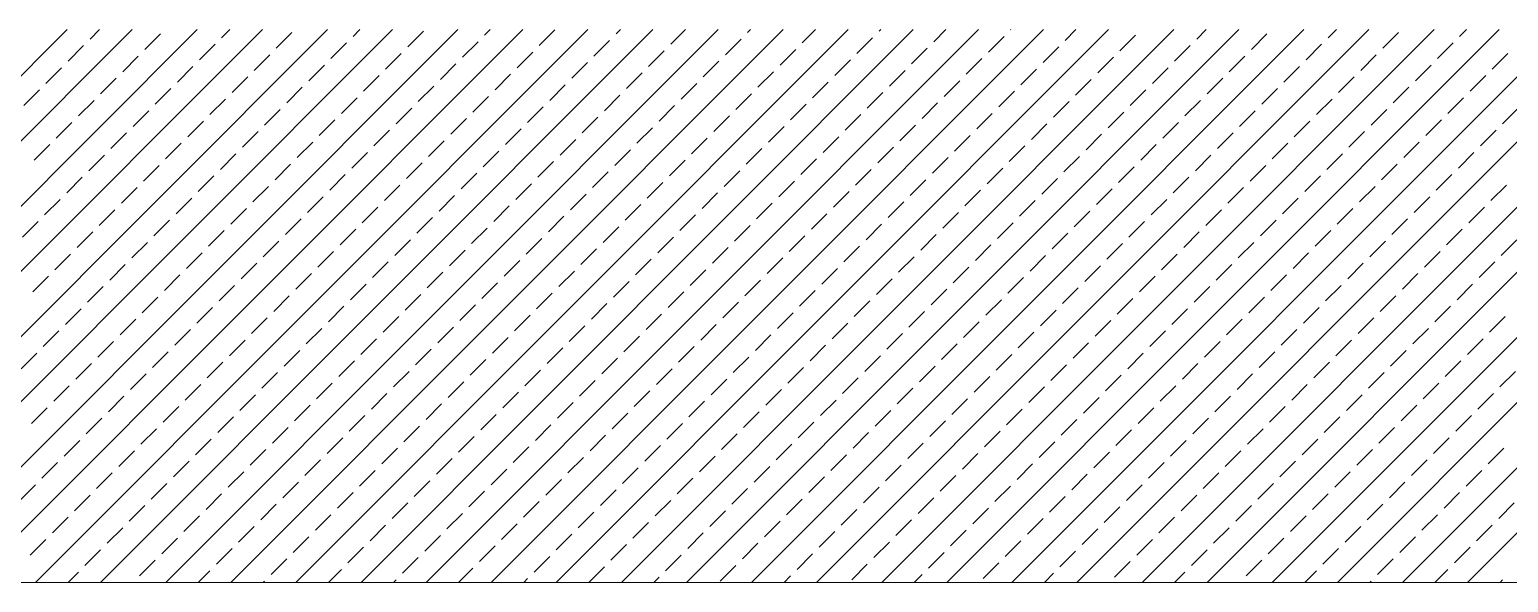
# Model space of a CAD drawing. Header units: millimetres. Extents: x -16104 to 67872, y -88009 to 12107.
# Drawn here: x 1233.04 to 1253.12, y 10338.74 to 10346.24 of the extents above; entities that cross this region are included whole.
import ezdxf

# ---------------------------------------------------------------- set-up
doc = ezdxf.new("R2010")
doc.units = ezdxf.units.MM
doc.layers.get('0').update_dxf_attribs({"color": 241})
doc.layers.add('TARAMA', color=8, linetype='Continuous', lineweight=15)

# ---------------------------------------------------------------- blocks, each defined once
blk = doc.blocks.new('UYH')
at = {"layer": 'TARAMA'}
for p, q in [((64056.425, 3004.969), (64086.425, 3034.969)), ((64059.96, 3004.969), (64089.96, 3034.969)), ((64063.496, 3004.969), (64093.496, 3034.969)), ((64067.031, 3004.969), (64097.031, 3034.969)), ((64070.567, 3004.969), (64100.567, 3034.969)), ((64074.102, 3004.969), (64104.102, 3034.969)), ((64077.638, 3004.969), (64107.638, 3034.969)), ((64081.173, 3004.969), (64111.173, 3034.969)), ((64084.709, 3004.969), (64114.709, 3034.969)), ((64087.675, 3034.454), (64088.19, 3034.969)), ((64088.244, 3004.969), (64118.244, 3034.969)), ((64091.78, 3004.969), (64121.78, 3034.969)), ((64094.816, 3034.524), (64095.261, 3034.969)), ((64095.315, 3004.969), (64125.315, 3034.969)), ((64097.786, 3033.959), (64098.635, 3034.807)), ((64098.851, 3004.969), (64128.851, 3034.969)), ((64101.958, 3034.595), (64102.332, 3034.969)), ((64102.387, 3004.969), (64132.387, 3034.969)), ((64104.928, 3034.03), (64105.777, 3034.878)), ((64105.922, 3004.969), (64135.922, 3034.969)), ((64109.1, 3034.666), (64109.403, 3034.969)), ((64109.458, 3004.969), (64139.458, 3034.969)), ((64112.07, 3034.1), (64112.918, 3034.949)), ((64112.993, 3004.969), (64142.993, 3034.969)), ((64116.242, 3034.737), (64116.474, 3034.969)), ((64116.529, 3004.969), (64146.529, 3034.969)), ((64119.212, 3034.171), (64120.009, 3034.969)), ((64120.064, 3004.969), (64150.064, 3034.969)), ((64123.383, 3034.807), (64123.545, 3034.969)), ((64123.6, 3004.969), (64153.6, 3034.969)), ((64126.353, 3034.242), (64127.08, 3034.969)), ((64127.135, 3004.969), (64157.135, 3034.969)), ((64130.525, 3034.878), (64130.616, 3034.969)), ((64130.671, 3004.969), (64160.671, 3034.969)), ((64133.495, 3034.312), (64134.152, 3034.969)), ((64134.206, 3004.969), (64164.206, 3034.969)), ((64137.667, 3034.949), (64137.687, 3034.969)), ((64137.742, 3004.969), (64167.742, 3034.969)), ((64140.637, 3034.383), (64141.223, 3034.969)), ((64141.277, 3004.969), (64171.277, 3034.969)), ((64144.813, 3004.969), (64174.813, 3034.969)), ((64147.779, 3034.454), (64148.294, 3034.969)), ((64148.348, 3004.969), (64178.348, 3034.969)), ((64151.884, 3004.969), (64181.884, 3034.969)), ((64154.92, 3034.524), (64155.365, 3034.969)), ((64155.42, 3004.969), (64185.42, 3034.969)), ((64157.89, 3033.959), (64158.739, 3034.807)), ((64158.955, 3004.969), (64188.955, 3034.969)), ((64162.062, 3034.595), (64162.436, 3034.969)), ((64162.491, 3004.969), (64192.491, 3034.969)), ((64086.473, 3033.252), (64087.321, 3034.1)), ((64090.644, 3033.888), (64091.493, 3034.737)), ((64093.614, 3033.322), (64094.463, 3034.171)), ((64100.756, 3033.393), (64101.605, 3034.242)), ((64107.898, 3033.464), (64108.746, 3034.312)), ((64115.04, 3033.535), (64115.888, 3034.383)), ((64122.181, 3033.605), (64123.03, 3034.454)), ((64129.323, 3033.676), (64130.172, 3034.524)), ((64136.465, 3033.747), (64137.313, 3034.595)), ((64139.435, 3033.181), (64140.283, 3034.03)), ((64143.607, 3033.817), (64144.455, 3034.666)), ((64146.577, 3033.252), (64147.425, 3034.1)), ((64150.749, 3033.888), (64151.597, 3034.737)), ((64153.718, 3033.322), (64154.567, 3034.171)), ((64160.86, 3033.393), (64161.709, 3034.242)), ((64089.442, 3032.686), (64090.291, 3033.535)), ((64096.584, 3032.757), (64097.433, 3033.605)), ((64103.726, 3032.827), (64104.574, 3033.676)), ((64110.868, 3032.898), (64111.716, 3033.747)), ((64113.838, 3032.332), (64114.686, 3033.181)), ((64118.009, 3032.969), (64118.858, 3033.817)), ((64120.979, 3032.403), (64121.828, 3033.252)), ((64125.151, 3033.04), (64126, 3033.888)), ((64128.121, 3032.474), (64128.97, 3033.322)), ((64132.293, 3033.11), (64133.142, 3033.959)), ((64135.263, 3032.545), (64136.111, 3033.393)), ((64142.405, 3032.615), (64143.253, 3033.464)), ((64149.546, 3032.686), (64150.395, 3033.535)), ((64156.688, 3032.757), (64157.537, 3033.605)), ((64163.83, 3032.827), (64164.679, 3033.676)), ((64085.27, 3032.05), (64086.119, 3032.898)), ((64092.412, 3032.12), (64093.261, 3032.969)), ((64095.382, 3031.555), (64096.231, 3032.403)), ((64099.554, 3032.191), (64100.403, 3033.04)), ((64102.524, 3031.625), (64103.372, 3032.474)), ((64106.696, 3032.262), (64107.544, 3033.11)), ((64109.666, 3031.696), (64110.514, 3032.545)), ((64116.807, 3031.767), (64117.656, 3032.615)), ((64123.949, 3031.837), (64124.798, 3032.686)), ((64131.091, 3031.908), (64131.939, 3032.757)), ((64138.233, 3031.979), (64139.081, 3032.827)), ((64145.375, 3032.05), (64146.223, 3032.898)), ((64152.516, 3032.12), (64153.365, 3032.969)), ((64155.486, 3031.555), (64156.335, 3032.403)), ((64159.658, 3032.191), (64160.507, 3033.04)), ((64162.628, 3031.625), (64163.476, 3032.474)), ((64084.068, 3030.848), (64084.917, 3031.696)), ((64088.24, 3031.484), (64089.089, 3032.332)), ((64091.21, 3030.918), (64092.059, 3031.767)), ((64098.352, 3030.989), (64099.2, 3031.837)), ((64105.494, 3031.06), (64106.342, 3031.908)), ((64112.635, 3031.13), (64113.484, 3031.979)), ((64119.777, 3031.201), (64120.626, 3032.05)), ((64126.919, 3031.272), (64127.768, 3032.12)), ((64129.889, 3030.706), (64130.737, 3031.555)), ((64134.061, 3031.343), (64134.909, 3032.191)), ((64137.031, 3030.777), (64137.879, 3031.625)), ((64141.203, 3031.413), (64142.051, 3032.262)), ((64144.172, 3030.848), (64145.021, 3031.696)), ((64148.344, 3031.484), (64149.193, 3032.332)), ((64151.314, 3030.918), (64152.163, 3031.767)), ((64158.456, 3030.989), (64159.305, 3031.837)), ((64087.038, 3030.282), (64087.887, 3031.13)), ((64094.18, 3030.353), (64095.028, 3031.201)), ((64101.322, 3030.423), (64102.17, 3031.272)), ((64108.464, 3030.494), (64109.312, 3031.343)), ((64111.433, 3029.928), (64112.282, 3030.777)), ((64115.605, 3030.565), (64116.454, 3031.413)), ((64118.575, 3029.999), (64119.424, 3030.848)), ((64122.747, 3030.635), (64123.596, 3031.484)), ((64125.717, 3030.07), (64126.565, 3030.918)), ((64132.859, 3030.14), (64133.707, 3030.989)), ((64140, 3030.211), (64140.849, 3031.06)), ((64147.142, 3030.282), (64147.991, 3031.13)), ((64154.284, 3030.353), (64155.133, 3031.201)), ((64161.426, 3030.423), (64162.274, 3031.272)), ((64090.008, 3029.716), (64090.857, 3030.565)), ((64092.978, 3029.15), (64093.826, 3029.999)), ((64097.15, 3029.787), (64097.998, 3030.635)), ((64100.12, 3029.221), (64100.968, 3030.07)), ((64104.292, 3029.858), (64105.14, 3030.706)), ((64107.261, 3029.292), (64108.11, 3030.14)), ((64114.403, 3029.363), (64115.252, 3030.211)), ((64121.545, 3029.433), (64122.394, 3030.282)), ((64128.687, 3029.504), (64129.535, 3030.353)), ((64135.829, 3029.575), (64136.677, 3030.423)), ((64142.97, 3029.645), (64143.819, 3030.494)), ((64150.112, 3029.716), (64150.961, 3030.565)), ((64153.082, 3029.15), (64153.93, 3029.999)), ((64157.254, 3029.787), (64158.102, 3030.635)), ((64160.224, 3029.221), (64161.072, 3030.07)), ((64164.396, 3029.858), (64165.244, 3030.706)), ((64085.836, 3029.08), (64086.685, 3029.928)), ((64088.806, 3028.514), (64089.654, 3029.363)), ((64095.948, 3028.585), (64096.796, 3029.433)), ((64103.09, 3028.655), (64103.938, 3029.504)), ((64110.231, 3028.726), (64111.08, 3029.575)), ((64117.373, 3028.797), (64118.222, 3029.645)), ((64124.515, 3028.868), (64125.363, 3029.716)), ((64127.485, 3028.302), (64128.333, 3029.15)), ((64131.657, 3028.938), (64132.505, 3029.787)), ((64134.626, 3028.373), (64135.475, 3029.221)), ((64138.798, 3029.009), (64139.647, 3029.858)), ((64141.768, 3028.443), (64142.617, 3029.292)), ((64145.94, 3029.08), (64146.789, 3029.928)), ((64148.91, 3028.514), (64149.759, 3029.363)), ((64156.052, 3028.585), (64156.9, 3029.433)), ((64163.194, 3028.655), (64164.042, 3029.504)), ((64084.634, 3027.878), (64085.483, 3028.726)), ((64091.776, 3027.948), (64092.624, 3028.797)), ((64098.918, 3028.019), (64099.766, 3028.868)), ((64106.059, 3028.09), (64106.908, 3028.938)), ((64109.029, 3027.524), (64109.878, 3028.373)), ((64113.201, 3028.161), (64114.05, 3029.009)), ((64116.171, 3027.595), (64117.02, 3028.443)), ((64120.343, 3028.231), (64121.191, 3029.08)), ((64123.313, 3027.666), (64124.161, 3028.514)), ((64130.455, 3027.736), (64131.303, 3028.585)), ((64137.596, 3027.807), (64138.445, 3028.655)), ((64144.738, 3027.878), (64145.587, 3028.726)), ((64151.88, 3027.948), (64152.728, 3028.797)), ((64159.022, 3028.019), (64159.87, 3028.868)), ((64087.604, 3027.312), (64088.452, 3028.161)), ((64090.574, 3026.746), (64091.422, 3027.595)), ((64094.746, 3027.383), (64095.594, 3028.231)), ((64097.716, 3026.817), (64098.564, 3027.666)), ((64101.887, 3027.453), (64102.736, 3028.302)), ((64104.857, 3026.888), (64105.706, 3027.736)), ((64111.999, 3026.958), (64112.848, 3027.807)), ((64119.141, 3027.029), (64119.989, 3027.878)), ((64126.283, 3027.1), (64127.131, 3027.948)), ((64133.424, 3027.171), (64134.273, 3028.019)), ((64140.566, 3027.241), (64141.415, 3028.09)), ((64147.708, 3027.312), (64148.556, 3028.161)), ((64150.678, 3026.746), (64151.526, 3027.595)), ((64154.85, 3027.383), (64155.698, 3028.231)), ((64157.82, 3026.817), (64158.668, 3027.666)), ((64161.992, 3027.453), (64162.84, 3028.302)), ((64086.402, 3026.11), (64087.25, 3026.958)), ((64093.544, 3026.181), (64094.392, 3027.029)), ((64100.685, 3026.251), (64101.534, 3027.1)), ((64107.827, 3026.322), (64108.676, 3027.171)), ((64114.969, 3026.393), (64115.817, 3027.241)), ((64122.111, 3026.463), (64122.959, 3027.312)), ((64125.081, 3025.898), (64125.929, 3026.746)), ((64129.252, 3026.534), (64130.101, 3027.383)), ((64132.222, 3025.968), (64133.071, 3026.817)), ((64136.394, 3026.605), (64137.243, 3027.453)), ((64139.364, 3026.039), (64140.213, 3026.888)), ((64143.536, 3026.676), (64144.385, 3027.524)), ((64146.506, 3026.11), (64147.354, 3026.958)), ((64153.648, 3026.181), (64154.496, 3027.029)), ((64160.789, 3026.251), (64161.638, 3027.1)), ((64089.372, 3025.544), (64090.22, 3026.393)), ((64096.513, 3025.615), (64097.362, 3026.463)), ((64103.655, 3025.686), (64104.504, 3026.534)), ((64106.625, 3025.12), (64107.474, 3025.968)), ((64110.797, 3025.756), (64111.646, 3026.605)), ((64113.767, 3025.191), (64114.615, 3026.039)), ((64117.939, 3025.827), (64118.787, 3026.676)), ((64120.909, 3025.261), (64121.757, 3026.11)), ((64128.05, 3025.332), (64128.899, 3026.181)), ((64135.192, 3025.403), (64136.041, 3026.251)), ((64142.334, 3025.474), (64143.182, 3026.322)), ((64149.476, 3025.544), (64150.324, 3026.393)), ((64156.618, 3025.615), (64157.466, 3026.463)), ((64163.759, 3025.686), (64164.608, 3026.534)), ((64085.2, 3024.908), (64086.048, 3025.756)), ((64088.17, 3024.342), (64089.018, 3025.191)), ((64092.341, 3024.979), (64093.19, 3025.827)), ((64095.311, 3024.413), (64096.16, 3025.261)), ((64099.483, 3025.049), (64100.332, 3025.898)), ((64102.453, 3024.484), (64103.302, 3025.332)), ((64109.595, 3024.554), (64110.443, 3025.403)), ((64116.737, 3024.625), (64117.585, 3025.474)), ((64123.878, 3024.696), (64124.727, 3025.544)), ((64131.02, 3024.766), (64131.869, 3025.615)), ((64138.162, 3024.837), (64139.011, 3025.686)), ((64145.304, 3024.908), (64146.152, 3025.756)), ((64148.274, 3024.342), (64149.122, 3025.191)), ((64152.446, 3024.979), (64153.294, 3025.827)), ((64155.415, 3024.413), (64156.264, 3025.261)), ((64159.587, 3025.049), (64160.436, 3025.898)), ((64162.557, 3024.484), (64163.406, 3025.332)), ((64083.998, 3023.706), (64084.846, 3024.554)), ((64091.139, 3023.776), (64091.988, 3024.625)), ((64098.281, 3023.847), (64099.13, 3024.696)), ((64105.423, 3023.918), (64106.271, 3024.766)), ((64112.565, 3023.989), (64113.413, 3024.837)), ((64119.707, 3024.059), (64120.555, 3024.908)), ((64122.676, 3023.494), (64123.525, 3024.342)), ((64126.848, 3024.13), (64127.697, 3024.979)), ((64129.818, 3023.564), (64130.667, 3024.413)), ((64133.99, 3024.201), (64134.839, 3025.049)), ((64136.96, 3023.635), (64137.808, 3024.484)), ((64141.132, 3024.271), (64141.98, 3025.12)), ((64144.102, 3023.706), (64144.95, 3024.554)), ((64151.243, 3023.776), (64152.092, 3024.625)), ((64158.385, 3023.847), (64159.234, 3024.696)), ((64086.967, 3023.14), (64087.816, 3023.989)), ((64094.109, 3023.211), (64094.958, 3024.059)), ((64101.251, 3023.281), (64102.1, 3024.13)), ((64104.221, 3022.716), (64105.069, 3023.564)), ((64108.393, 3023.352), (64109.241, 3024.201)), ((64111.363, 3022.787), (64112.211, 3023.635)), ((64115.535, 3023.423), (64116.383, 3024.271)), ((64118.504, 3022.857), (64119.353, 3023.706)), ((64125.646, 3022.928), (64126.495, 3023.776)), ((64132.788, 3022.999), (64133.637, 3023.847)), ((64139.93, 3023.069), (64140.778, 3023.918)), ((64147.072, 3023.14), (64147.92, 3023.989)), ((64154.213, 3023.211), (64155.062, 3024.059)), ((64161.355, 3023.281), (64162.204, 3024.13)), ((64164.325, 3022.716), (64165.173, 3023.564)), ((64085.765, 3021.938), (64086.614, 3022.787)), ((64089.937, 3022.574), (64090.786, 3023.423)), ((64092.907, 3022.009), (64093.756, 3022.857)), ((64097.079, 3022.645), (64097.928, 3023.494)), ((64100.049, 3022.079), (64100.897, 3022.928)), ((64107.191, 3022.15), (64108.039, 3022.999)), ((64114.333, 3022.221), (64115.181, 3023.069)), ((64121.474, 3022.292), (64122.323, 3023.14)), ((64128.616, 3022.362), (64129.465, 3023.211)), ((64135.758, 3022.433), (64136.606, 3023.281)), ((64142.9, 3022.504), (64143.748, 3023.352)), ((64145.869, 3021.938), (64146.718, 3022.787)), ((64150.041, 3022.574), (64150.89, 3023.423)), ((64153.011, 3022.009), (64153.86, 3022.857)), ((64157.183, 3022.645), (64158.032, 3023.494)), ((64160.153, 3022.079), (64161.002, 3022.928)), ((64088.735, 3021.372), (64089.584, 3022.221)), ((64095.877, 3021.443), (64096.726, 3022.292)), ((64103.019, 3021.514), (64103.867, 3022.362)), ((64110.161, 3021.584), (64111.009, 3022.433)), ((64117.302, 3021.655), (64118.151, 3022.504)), ((64120.272, 3021.089), (64121.121, 3021.938)), ((64124.444, 3021.726), (64125.293, 3022.574)), ((64127.414, 3021.16), (64128.263, 3022.009)), ((64131.586, 3021.797), (64132.434, 3022.645)), ((64134.556, 3021.231), (64135.404, 3022.079)), ((64138.728, 3021.867), (64139.576, 3022.716)), ((64141.698, 3021.302), (64142.546, 3022.15)), ((64148.839, 3021.372), (64149.688, 3022.221)), ((64155.981, 3021.443), (64156.83, 3022.292)), ((64163.123, 3021.514), (64163.971, 3022.362)), ((64084.563, 3020.736), (64085.412, 3021.584)), ((64091.705, 3020.807), (64092.554, 3021.655)), ((64098.847, 3020.877), (64099.695, 3021.726)), ((64101.817, 3020.312), (64102.665, 3021.16)), ((64105.989, 3020.948), (64106.837, 3021.797)), ((64108.959, 3020.382), (64109.807, 3021.231)), ((64113.13, 3021.019), (64113.979, 3021.867)), ((64116.1, 3020.453), (64116.949, 3021.302)), ((64123.242, 3020.524), (64124.091, 3021.372)), ((64130.384, 3020.594), (64131.232, 3021.443)), ((64137.526, 3020.665), (64138.374, 3021.514)), ((64144.667, 3020.736), (64145.516, 3021.584)), ((64151.809, 3020.807), (64152.658, 3021.655)), ((64158.951, 3020.877), (64159.799, 3021.726)), ((64161.921, 3020.312), (64162.769, 3021.16)), ((64087.533, 3020.17), (64088.382, 3021.019)), ((64090.503, 3019.605), (64091.352, 3020.453)), ((64094.675, 3020.241), (64095.523, 3021.089)), ((64097.645, 3019.675), (64098.493, 3020.524)), ((64104.787, 3019.746), (64105.635, 3020.594)), ((64111.928, 3019.817), (64112.777, 3020.665)), ((64119.07, 3019.887), (64119.919, 3020.736)), ((64126.212, 3019.958), (64127.06, 3020.807)), ((64133.354, 3020.029), (64134.202, 3020.877)), ((64136.324, 3019.463), (64137.172, 3020.312)), ((64140.495, 3020.1), (64141.344, 3020.948)), ((64143.465, 3019.534), (64144.314, 3020.382)), ((64147.637, 3020.17), (64148.486, 3021.019)), ((64150.607, 3019.605), (64151.456, 3020.453)), ((64154.779, 3020.241), (64155.628, 3021.089)), ((64157.749, 3019.675), (64158.597, 3020.524)), ((64086.331, 3018.968), (64087.18, 3019.817)), ((64093.473, 3019.039), (64094.321, 3019.887)), ((64100.615, 3019.11), (64101.463, 3019.958)), ((64107.756, 3019.18), (64108.605, 3020.029)), ((64114.898, 3019.251), (64115.747, 3020.1)), ((64117.868, 3018.685), (64118.717, 3019.534)), ((64122.04, 3019.322), (64122.889, 3020.17)), ((64125.01, 3018.756), (64125.858, 3019.605)), ((64129.182, 3019.392), (64130.03, 3020.241)), ((64132.152, 3018.827), (64133, 3019.675)), ((64139.293, 3018.897), (64140.142, 3019.746)), ((64146.435, 3018.968), (64147.284, 3019.817)), ((64153.577, 3019.039), (64154.425, 3019.887)), ((64160.719, 3019.11), (64161.567, 3019.958)), ((64089.301, 3018.402), (64090.149, 3019.251)), ((64096.443, 3018.473), (64097.291, 3019.322)), ((64099.413, 3017.907), (64100.261, 3018.756)), ((64103.584, 3018.544), (64104.433, 3019.392)), ((64106.554, 3017.978), (64107.403, 3018.827)), ((64110.726, 3018.615), (64111.575, 3019.463)), ((64113.696, 3018.049), (64114.545, 3018.897)), ((64120.838, 3018.12), (64121.686, 3018.968)), ((64127.98, 3018.19), (64128.828, 3019.039)), ((64135.121, 3018.261), (64135.97, 3019.11)), ((64142.263, 3018.332), (64143.112, 3019.18)), ((64149.405, 3018.402), (64150.254, 3019.251)), ((64156.547, 3018.473), (64157.395, 3019.322)), ((64159.517, 3017.907), (64160.365, 3018.756)), ((64163.689, 3018.544), (64164.537, 3019.392)), ((64085.129, 3017.766), (64085.978, 3018.615)), ((64088.099, 3017.2), (64088.947, 3018.049)), ((64092.271, 3017.837), (64093.119, 3018.685)), ((64095.241, 3017.271), (64096.089, 3018.12)), ((64102.382, 3017.342), (64103.231, 3018.19)), ((64109.524, 3017.412), (64110.373, 3018.261)), ((64116.666, 3017.483), (64117.514, 3018.332)), ((64123.808, 3017.554), (64124.656, 3018.402)), ((64130.95, 3017.625), (64131.798, 3018.473)), ((64133.919, 3017.059), (64134.768, 3017.907)), ((64138.091, 3017.695), (64138.94, 3018.544)), ((64141.061, 3017.13), (64141.91, 3017.978)), ((64145.233, 3017.766), (64146.082, 3018.615)), ((64148.203, 3017.2), (64149.051, 3018.049)), ((64152.375, 3017.837), (64153.223, 3018.685)), ((64155.345, 3017.271), (64156.193, 3018.12)), ((64162.486, 3017.342), (64163.335, 3018.19)), ((64083.927, 3016.564), (64084.775, 3017.412)), ((64091.069, 3016.635), (64091.917, 3017.483)), ((64098.21, 3016.705), (64099.059, 3017.554)), ((64105.352, 3016.776), (64106.201, 3017.625)), ((64112.494, 3016.847), (64113.343, 3017.695)), ((64115.464, 3016.281), (64116.312, 3017.13)), ((64119.636, 3016.918), (64120.484, 3017.766)), ((64122.606, 3016.352), (64123.454, 3017.2)), ((64126.778, 3016.988), (64127.626, 3017.837)), ((64129.747, 3016.423), (64130.596, 3017.271)), ((64136.889, 3016.493), (64137.738, 3017.342)), ((64144.031, 3016.564), (64144.88, 3017.412)), ((64151.173, 3016.635), (64152.021, 3017.483)), ((64158.315, 3016.705), (64159.163, 3017.554)), ((64086.897, 3015.998), (64087.745, 3016.847)), ((64094.039, 3016.069), (64094.887, 3016.918)), ((64097.008, 3015.503), (64097.857, 3016.352)), ((64101.18, 3016.14), (64102.029, 3016.988)), ((64104.15, 3015.574), (64104.999, 3016.423)), ((64108.322, 3016.21), (64109.171, 3017.059)), ((64111.292, 3015.645), (64112.14, 3016.493)), ((64118.434, 3015.715), (64119.282, 3016.564)), ((64125.576, 3015.786), (64126.424, 3016.635)), ((64132.717, 3015.857), (64133.566, 3016.705)), ((64139.859, 3015.928), (64140.708, 3016.776)), ((64147.001, 3015.998), (64147.849, 3016.847)), ((64154.143, 3016.069), (64154.991, 3016.918)), ((64157.112, 3015.503), (64157.961, 3016.352)), ((64161.284, 3016.14), (64162.133, 3016.988)), ((64164.254, 3015.574), (64165.103, 3016.423)), ((64085.695, 3014.796), (64086.543, 3015.645)), ((64089.867, 3015.433), (64090.715, 3016.281)), ((64092.836, 3014.867), (64093.685, 3015.715)), ((64099.978, 3014.938), (64100.827, 3015.786)), ((64107.12, 3015.008), (64107.969, 3015.857)), ((64114.262, 3015.079), (64115.11, 3015.928)), ((64121.404, 3015.15), (64122.252, 3015.998)), ((64128.545, 3015.22), (64129.394, 3016.069)), ((64131.515, 3014.655), (64132.364, 3015.503)), ((64135.687, 3015.291), (64136.536, 3016.14)), ((64138.657, 3014.725), (64139.506, 3015.574)), ((64142.829, 3015.362), (64143.677, 3016.21)), ((64145.799, 3014.796), (64146.647, 3015.645)), ((64149.971, 3015.433), (64150.819, 3016.281)), ((64152.941, 3014.867), (64153.789, 3015.715)), ((64160.082, 3014.938), (64160.931, 3015.786)), ((64088.665, 3014.231), (64089.513, 3015.079)), ((64095.806, 3014.301), (64096.655, 3015.15)), ((64102.948, 3014.372), (64103.797, 3015.22)), ((64110.09, 3014.443), (64110.938, 3015.291)), ((64113.06, 3013.877), (64113.908, 3014.725)), ((64117.232, 3014.513), (64118.08, 3015.362)), ((64120.202, 3013.948), (64121.05, 3014.796)), ((64124.373, 3014.584), (64125.222, 3015.433)), ((64127.343, 3014.018), (64128.192, 3014.867)), ((64134.485, 3014.089), (64135.334, 3014.938)), ((64141.627, 3014.16), (64142.475, 3015.008)), ((64148.769, 3014.231), (64149.617, 3015.079)), ((64155.91, 3014.301), (64156.759, 3015.15)), ((64163.052, 3014.372), (64163.901, 3015.22)), ((64084.493, 3013.594), (64085.341, 3014.443)), ((64091.634, 3013.665), (64092.483, 3014.513)), ((64094.604, 3013.099), (64095.453, 3013.948)), ((64098.776, 3013.736), (64099.625, 3014.584)), ((64101.746, 3013.17), (64102.595, 3014.018)), ((64105.918, 3013.806), (64106.766, 3014.655)), ((64108.888, 3013.241), (64109.736, 3014.089)), ((64116.03, 3013.311), (64116.878, 3014.16)), ((64123.171, 3013.382), (64124.02, 3014.231)), ((64130.313, 3013.453), (64131.162, 3014.301)), ((64137.455, 3013.523), (64138.303, 3014.372)), ((64144.597, 3013.594), (64145.445, 3014.443)), ((64151.738, 3013.665), (64152.587, 3014.513)), ((64154.708, 3013.099), (64155.557, 3013.948)), ((64158.88, 3013.736), (64159.729, 3014.584)), ((64161.85, 3013.17), (64162.699, 3014.018)), ((64087.462, 3013.028), (64088.311, 3013.877)), ((64090.432, 3012.463), (64091.281, 3013.311)), ((64097.574, 3012.533), (64098.423, 3013.382)), ((64104.716, 3012.604), (64105.564, 3013.453)), ((64111.858, 3012.675), (64112.706, 3013.523)), ((64118.999, 3012.746), (64119.848, 3013.594)), ((64126.141, 3012.816), (64126.99, 3013.665)), ((64129.111, 3012.251), (64129.96, 3013.099)), ((64133.283, 3012.887), (64134.132, 3013.736)), ((64136.253, 3012.321), (64137.101, 3013.17)), ((64140.425, 3012.958), (64141.273, 3013.806)), ((64143.395, 3012.392), (64144.243, 3013.241)), ((64147.567, 3013.028), (64148.415, 3013.877)), ((64150.536, 3012.463), (64151.385, 3013.311)), ((64157.678, 3012.533), (64158.527, 3013.382)), ((64086.26, 3011.826), (64087.109, 3012.675)), ((64093.402, 3011.897), (64094.251, 3012.746)), ((64100.544, 3011.968), (64101.392, 3012.816)), ((64107.686, 3012.038), (64108.534, 3012.887)), ((64110.656, 3011.473), (64111.504, 3012.321)), ((64114.827, 3012.109), (64115.676, 3012.958)), ((64117.797, 3011.544), (64118.646, 3012.392)), ((64121.969, 3012.18), (64122.818, 3013.028)), ((64124.939, 3011.614), (64125.788, 3012.463)), ((64132.081, 3011.685), (64132.929, 3012.533)), ((64139.223, 3011.756), (64140.071, 3012.604)), ((64146.364, 3011.826), (64147.213, 3012.675)), ((64153.506, 3011.897), (64154.355, 3012.746)), ((64160.648, 3011.968), (64161.497, 3012.816)), ((64085.058, 3010.624), (64085.907, 3011.473)), ((64089.23, 3011.261), (64090.079, 3012.109)), ((64092.2, 3010.695), (64093.049, 3011.544)), ((64096.372, 3011.331), (64097.221, 3012.18)), ((64099.342, 3010.766), (64100.19, 3011.614)), ((64103.514, 3011.402), (64104.362, 3012.251)), ((64106.484, 3010.836), (64107.332, 3011.685)), ((64113.625, 3010.907), (64114.474, 3011.756)), ((64120.767, 3010.978), (64121.616, 3011.826)), ((64127.909, 3011.049), (64128.757, 3011.897)), ((64135.051, 3011.119), (64135.899, 3011.968)), ((64142.193, 3011.19), (64143.041, 3012.038)), ((64145.162, 3010.624), (64146.011, 3011.473)), ((64149.334, 3011.261), (64150.183, 3012.109)), ((64152.304, 3010.695), (64153.153, 3011.544)), ((64156.476, 3011.331), (64157.325, 3012.18)), ((64159.446, 3010.766), (64160.294, 3011.614)), ((64163.618, 3011.402), (64164.466, 3012.251)), ((64088.028, 3010.059), (64088.877, 3010.907)), ((64095.17, 3010.129), (64096.018, 3010.978)), ((64102.312, 3010.2), (64103.16, 3011.049)), ((64109.453, 3010.271), (64110.302, 3011.119)), ((64116.595, 3010.341), (64117.444, 3011.19)), ((64123.737, 3010.412), (64124.586, 3011.261)), ((64126.707, 3009.846), (64127.555, 3010.695)), ((64130.879, 3010.483), (64131.727, 3011.331)), ((64133.849, 3009.917), (64134.697, 3010.766)), ((64138.021, 3010.554), (64138.869, 3011.402)), ((64140.99, 3009.988), (64141.839, 3010.836)), ((64148.132, 3010.059), (64148.981, 3010.907)), ((64155.274, 3010.129), (64156.123, 3010.978)), ((64162.416, 3010.2), (64163.264, 3011.049)), ((64083.856, 3009.422), (64084.705, 3010.271)), ((64090.998, 3009.493), (64091.847, 3010.341)), ((64098.14, 3009.564), (64098.988, 3010.412)), ((64105.282, 3009.634), (64106.13, 3010.483)), ((64108.251, 3009.069), (64109.1, 3009.917)), ((64112.423, 3009.705), (64113.272, 3010.554)), ((64115.393, 3009.139), (64116.242, 3009.988)), ((64119.565, 3009.776), (64120.414, 3010.624)), ((64122.535, 3009.21), (64123.383, 3010.059)), ((64129.677, 3009.281), (64130.525, 3010.129)), ((64136.819, 3009.351), (64137.667, 3010.2)), ((64143.96, 3009.422), (64144.809, 3010.271)), ((64151.102, 3009.493), (64151.951, 3010.341)), ((64158.244, 3009.564), (64159.092, 3010.412)), ((64086.826, 3008.857), (64087.675, 3009.705)), ((64089.796, 3008.291), (64090.644, 3009.139)), ((64093.968, 3008.927), (64094.816, 3009.776)), ((64096.938, 3008.362), (64097.786, 3009.21)), ((64101.11, 3008.998), (64101.958, 3009.846)), ((64104.079, 3008.432), (64104.928, 3009.281)), ((64111.221, 3008.503), (64112.07, 3009.351)), ((64118.363, 3008.574), (64119.212, 3009.422)), ((64125.505, 3008.644), (64126.353, 3009.493)), ((64132.647, 3008.715), (64133.495, 3009.564)), ((64139.788, 3008.786), (64140.637, 3009.634)), ((64142.758, 3008.22), (64143.607, 3009.069)), ((64146.93, 3008.857), (64147.779, 3009.705)), ((64149.9, 3008.291), (64150.749, 3009.139)), ((64154.072, 3008.927), (64154.92, 3009.776)), ((64157.042, 3008.362), (64157.89, 3009.21)), ((64161.214, 3008.998), (64162.062, 3009.846)), ((64164.184, 3008.432), (64165.032, 3009.281)), ((64085.624, 3007.654), (64086.473, 3008.503)), ((64092.766, 3007.725), (64093.614, 3008.574)), ((64099.908, 3007.796), (64100.756, 3008.644)), ((64107.049, 3007.867), (64107.898, 3008.715)), ((64114.191, 3007.937), (64115.04, 3008.786)), ((64121.333, 3008.008), (64122.181, 3008.857)), ((64124.303, 3007.442), (64125.151, 3008.291)), ((64128.475, 3008.079), (64129.323, 3008.927)), ((64131.444, 3007.513), (64132.293, 3008.362)), ((64135.616, 3008.149), (64136.465, 3008.998)), ((64138.586, 3007.584), (64139.435, 3008.432)), ((64145.728, 3007.654), (64146.577, 3008.503)), ((64152.87, 3007.725), (64153.718, 3008.574)), ((64160.012, 3007.796), (64160.86, 3008.644)), ((64088.594, 3007.089), (64089.442, 3007.937)), ((64095.736, 3007.159), (64096.584, 3008.008)), ((64102.877, 3007.23), (64103.726, 3008.079)), ((64105.847, 3006.664), (64106.696, 3007.513)), ((64110.019, 3007.301), (64110.868, 3008.149)), ((64112.989, 3006.735), (64113.838, 3007.584)), ((64117.161, 3007.372), (64118.009, 3008.22)), ((64120.131, 3006.806), (64120.979, 3007.654)), ((64127.273, 3006.877), (64128.121, 3007.725)), ((64134.414, 3006.947), (64135.263, 3007.796)), ((64141.556, 3007.018), (64142.405, 3007.867)), ((64148.698, 3007.089), (64149.546, 3007.937)), ((64155.84, 3007.159), (64156.688, 3008.008)), ((64162.981, 3007.23), (64163.83, 3008.079)), ((64084.422, 3006.452), (64085.27, 3007.301)), ((64087.392, 3005.887), (64088.24, 3006.735)), ((64091.564, 3006.523), (64092.412, 3007.372)), ((64094.534, 3005.957), (64095.382, 3006.806)), ((64098.705, 3006.594), (64099.554, 3007.442)), ((64101.675, 3006.028), (64102.524, 3006.877)), ((64108.817, 3006.099), (64109.666, 3006.947)), ((64115.959, 3006.169), (64116.807, 3007.018)), ((64123.101, 3006.24), (64123.949, 3007.089)), ((64130.242, 3006.311), (64131.091, 3007.159)), ((64137.384, 3006.382), (64138.233, 3007.23)), ((64140.354, 3005.816), (64141.203, 3006.664)), ((64144.526, 3006.452), (64145.375, 3007.301)), ((64147.496, 3005.887), (64148.344, 3006.735)), ((64151.668, 3006.523), (64152.516, 3007.372)), ((64154.638, 3005.957), (64155.486, 3006.806)), ((64158.81, 3006.594), (64159.658, 3007.442)), ((64161.779, 3006.028), (64162.628, 3006.877)), ((64090.362, 3005.321), (64091.21, 3006.169)), ((64097.503, 3005.392), (64098.352, 3006.24)), ((64104.645, 3005.462), (64105.494, 3006.311)), ((64111.787, 3005.533), (64112.635, 3006.382)), ((64118.929, 3005.604), (64119.777, 3006.452)), ((64121.899, 3005.038), (64122.747, 3005.887)), ((64126.07, 3005.675), (64126.919, 3006.523)), ((64129.04, 3005.109), (64129.889, 3005.957)), ((64133.212, 3005.745), (64134.061, 3006.594)), ((64136.182, 3005.18), (64137.031, 3006.028)), ((64143.324, 3005.25), (64144.172, 3006.099)), ((64150.466, 3005.321), (64151.314, 3006.169)), ((64157.607, 3005.392), (64158.456, 3006.24)), ((64086.474, 3004.969), (64087.038, 3005.533)), ((64093.545, 3004.969), (64094.18, 3005.604)), ((64100.616, 3004.969), (64101.322, 3005.675)), ((64104.152, 3004.969), (64104.292, 3005.109)), ((64107.687, 3004.969), (64108.464, 3005.745)), ((64111.223, 3004.969), (64111.433, 3005.18)), ((64114.758, 3004.969), (64115.605, 3005.816)), ((64118.294, 3004.969), (64118.575, 3005.25)), ((64125.365, 3004.969), (64125.717, 3005.321)), ((64132.436, 3004.969), (64132.859, 3005.392)), ((64139.507, 3004.969), (64140, 3005.462)), ((64146.578, 3004.969), (64147.142, 3005.533)), ((64153.649, 3004.969), (64154.284, 3005.604)), ((64160.72, 3004.969), (64161.426, 3005.675)), ((64164.256, 3004.969), (64164.396, 3005.109)), ((63512.397, 3004.969), (64576.897, 3004.969)), ((64097.08, 3004.969), (64097.15, 3005.038)), ((64157.185, 3004.969), (64157.254, 3005.038))]:
    blk.add_line(p, q, dxfattribs=at)

msp = doc.modelspace()

# ---------------------------------------------------------------- block references
at = {"xscale": 0.25, "yscale": 0.25, "zscale": 0.25}
msp.add_blockref('UYH', (-14788.059, 9587.5), dxfattribs=at)

doc.saveas('drawing.dxf')
